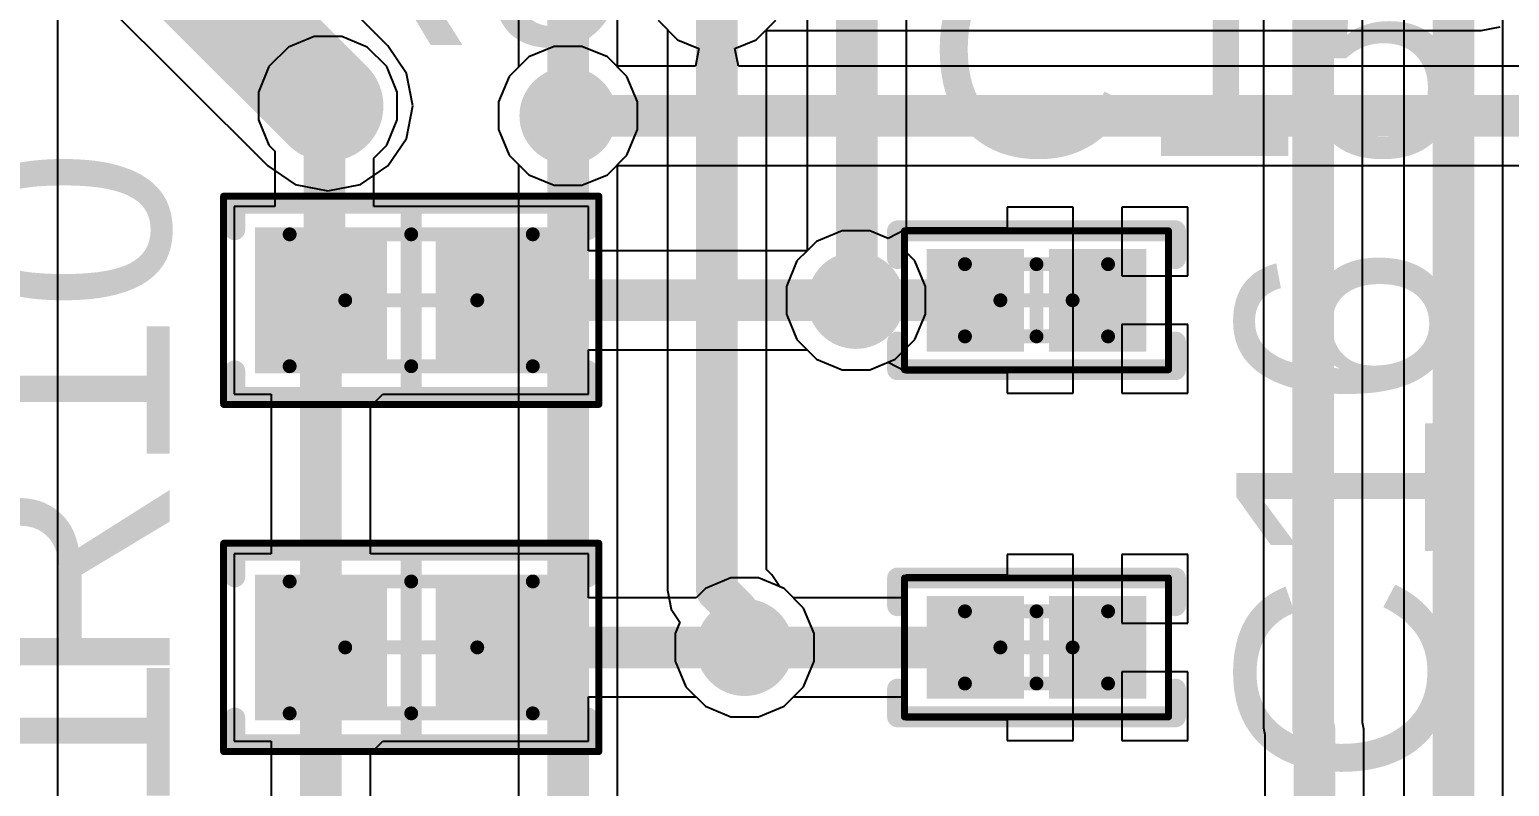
# Model space of a CAD drawing. Header units: millimetres. Extents: x 0.02 to 2.82, y 0.02 to 1.79.
# Drawn here: x 2.0867 to 2.506, y 0.5216 to 0.7362 of the extents above; entities that cross this region are included whole.
import ezdxf

# ---------------------------------------------------------------- set-up
doc = ezdxf.new("R2010")
doc.units = ezdxf.units.MM
doc.header["$MEASUREMENT"] = 0
for name, color, linetype in [('BottomLayer', 5, 'Continuous'), ('BottomSolder', 6, 'Continuous'), ('Mechanical13', 56, 'Continuous'), ('Mechanical15', 56, 'Continuous'), ('TopLayer', 1, 'Continuous'), ('TopOverlay', 2, 'Continuous'), ('TopPaste', 8, 'Continuous'), ('TopSolder', 216, 'Continuous'), ('ViaHoleLayer', 16, 'Continuous')]:
    doc.layers.add(name, color=color, linetype=linetype)
doc.styles.add('Arial', font='arial.ttf', dxfattribs={"height": 0.2})

# ---------------------------------------------------------------- blocks, each defined once
blk = doc.blocks.new('RES_0603_1608_13')
at = {"layer": 'TopLayer'}
for points in [[(-0.04232, -0.0187), (-0.04232, 0.0187), (-0.00886, 0.0187), (-0.00886, -0.0187)], [(0.00886, -0.0187), (0.00886, 0.0187), (0.04232, 0.0187), (0.04232, -0.0187)]]:
    blk.add_hatch(color=1, dxfattribs=at).paths.add_polyline_path(points)
at = {"layer": 'TopPaste'}
for points in [[(-0.04232, -0.0187), (-0.04232, 0.0187), (-0.00886, 0.0187), (-0.00886, -0.0187)], [(0.00886, -0.0187), (0.00886, 0.0187), (0.04232, 0.0187), (0.04232, -0.0187)]]:
    blk.add_hatch(color=8, dxfattribs=at).paths.add_polyline_path(points)
at = {"layer": 'TopSolder'}
for points in [[(-0.04429, -0.02067), (-0.04429, 0.02067), (-0.00689, 0.02067), (-0.00689, -0.02067)], [(0.00689, -0.02067), (0.00689, 0.02067), (0.04429, 0.02067), (0.04429, -0.02067)]]:
    blk.add_hatch(color=216, dxfattribs=at).paths.add_polyline_path(points)
at = {"layer": 'Mechanical13', "const_width": 0.00394}
for points in [[(-0.03445, 0.0187), (-0.03445, -0.0187)], [(0.03445, 0.0187), (-0.03445, 0.0187)], [(0.03445, 0.0187), (0.03445, -0.0187)], [(0.03445, -0.0187), (-0.03445, -0.0187)]]:
    blk.add_lwpolyline(points, dxfattribs=at)
at = {"layer": 'Mechanical13', "const_width": 0.00197}
for points in [[(-0.03543, 0.0187, 1), (-0.03346, 0.0187, 1)], [(-0.03543, 0.0187, 1), (-0.03346, 0.0187, 1)], [(0.03346, 0.0187, 1), (0.03543, 0.0187, 1)], [(0.03346, 0.0187, 1), (0.03543, 0.0187, 1)], [(-0.03543, -0.0187, 1), (-0.03346, -0.0187, 1)], [(-0.03543, -0.0187, 1), (-0.03346, -0.0187, 1)], [(0.03346, -0.0187, 1), (0.03543, -0.0187, 1)], [(0.03346, -0.0187, 1), (0.03543, -0.0187, 1)]]:
    blk.add_lwpolyline(points, format="xyb", close=True, dxfattribs=at)
at = {"layer": 'Mechanical15'}
for points, const_width in [([(-0.05315, 0.02953), (-0.05315, -0.02953)], 0.00197), ([(0.05315, 0.02953), (-0.05315, 0.02953)], 0.00197), ([(0.05315, 0.02953), (0.05315, -0.02953)], 0.00197), ([(0, 0.0187), (0, -0.0187)], 0.00394), ([(0.0187, 0), (-0.0187, 0)], 0.00394), ([(0.05315, -0.02953), (-0.05315, -0.02953)], 0.00197)]:
    blk.add_lwpolyline(points, dxfattribs=dict(at, const_width=const_width))
for points, const_width in [([(-0.05364, 0.02953, 1), (-0.05266, 0.02953, 1)], 0.000984), ([(-0.05364, 0.02953, 1), (-0.05266, 0.02953, 1)], 0.000984), ([(0.05266, 0.02953, 1), (0.05364, 0.02953, 1)], 0.000984), ([(0.05266, 0.02953, 1), (0.05364, 0.02953, 1)], 0.000984), ([(-0.00098, 0.0187, 1), (0.00098, 0.0187, 1)], 0.00197), ([(-0.01969, 0, 1), (-0.01772, 0, 1)], 0.00197), ([(0.01772, 0, 1), (0.01968, 0, 1)], 0.00197), ([(-0.00098, -0.0187, 1), (0.00098, -0.0187, 1)], 0.00197), ([(-0.05364, -0.02953, 1), (-0.05266, -0.02953, 1)], 0.000984), ([(-0.05364, -0.02953, 1), (-0.05266, -0.02953, 1)], 0.000984), ([(0.05266, -0.02953, 1), (0.05364, -0.02953, 1)], 0.000984), ([(0.05266, -0.02953, 1), (0.05364, -0.02953, 1)], 0.000984)]:
    blk.add_lwpolyline(points, format="xyb", close=True, dxfattribs=dict(at, const_width=const_width))
at = {"layer": 'TopOverlay', "const_width": 0.00591}
for points in [[(-0.05, 0.02756), (-0.05, 0.02)], [(0.05, 0.02756), (-0.05, 0.02756)], [(0, 0.02756), (0, -0.02756)], [(0.05, 0.02756), (0.05, 0.02)], [(-0.05, -0.02), (-0.05, -0.02756)], [(0.05, -0.02), (0.05, -0.02756)], [(0.05, -0.02756), (-0.05, -0.02756)]]:
    blk.add_lwpolyline(points, dxfattribs=at)
at = {"layer": 'TopOverlay', "const_width": 0.00295}
for points in [[(-0.05148, 0.02756, 1), (-0.04852, 0.02756, 1)], [(-0.05148, 0.02756, 1), (-0.04852, 0.02756, 1)], [(-0.00148, 0.02756, 1), (0.00148, 0.02756, 1)], [(0.04852, 0.02756, 1), (0.05148, 0.02756, 1)], [(0.04852, 0.02756, 1), (0.05148, 0.02756, 1)], [(-0.05148, 0.02, 1), (-0.04852, 0.02, 1)], [(0.04852, 0.02, 1), (0.05148, 0.02, 1)], [(-0.05148, -0.02, 1), (-0.04852, -0.02, 1)], [(0.04852, -0.02, 1), (0.05148, -0.02, 1)], [(-0.05148, -0.02756, 1), (-0.04852, -0.02756, 1)], [(-0.05148, -0.02756, 1), (-0.04852, -0.02756, 1)], [(-0.00148, -0.02756, 1), (0.00148, -0.02756, 1)], [(0.04852, -0.02756, 1), (0.05148, -0.02756, 1)], [(0.04852, -0.02756, 1), (0.05148, -0.02756, 1)]]:
    blk.add_lwpolyline(points, format="xyb", close=True, dxfattribs=at)
blk = doc.blocks.new('RES_0603_1608_14')
at = {"layer": 'TopLayer'}
for points in [[(-0.04232, -0.0187), (-0.04232, 0.0187), (-0.00886, 0.0187), (-0.00886, -0.0187)], [(0.00886, -0.0187), (0.00886, 0.0187), (0.04232, 0.0187), (0.04232, -0.0187)]]:
    blk.add_hatch(color=1, dxfattribs=at).paths.add_polyline_path(points)
at = {"layer": 'TopPaste'}
for points in [[(-0.04232, -0.0187), (-0.04232, 0.0187), (-0.00886, 0.0187), (-0.00886, -0.0187)], [(0.00886, -0.0187), (0.00886, 0.0187), (0.04232, 0.0187), (0.04232, -0.0187)]]:
    blk.add_hatch(color=8, dxfattribs=at).paths.add_polyline_path(points)
at = {"layer": 'TopSolder'}
for points in [[(-0.04429, -0.02067), (-0.04429, 0.02067), (-0.00689, 0.02067), (-0.00689, -0.02067)], [(0.00689, -0.02067), (0.00689, 0.02067), (0.04429, 0.02067), (0.04429, -0.02067)]]:
    blk.add_hatch(color=216, dxfattribs=at).paths.add_polyline_path(points)
at = {"layer": 'Mechanical13', "const_width": 0.00394}
for points in [[(-0.03445, 0.0187), (-0.03445, -0.0187)], [(0.03445, 0.0187), (-0.03445, 0.0187)], [(0.03445, 0.0187), (0.03445, -0.0187)], [(0.03445, -0.0187), (-0.03445, -0.0187)]]:
    blk.add_lwpolyline(points, dxfattribs=at)
at = {"layer": 'Mechanical13', "const_width": 0.00197}
for points in [[(-0.03543, 0.0187, 1), (-0.03346, 0.0187, 1)], [(-0.03543, 0.0187, 1), (-0.03346, 0.0187, 1)], [(0.03346, 0.0187, 1), (0.03543, 0.0187, 1)], [(0.03346, 0.0187, 1), (0.03543, 0.0187, 1)], [(-0.03543, -0.0187, 1), (-0.03346, -0.0187, 1)], [(-0.03543, -0.0187, 1), (-0.03346, -0.0187, 1)], [(0.03346, -0.0187, 1), (0.03543, -0.0187, 1)], [(0.03346, -0.0187, 1), (0.03543, -0.0187, 1)]]:
    blk.add_lwpolyline(points, format="xyb", close=True, dxfattribs=at)
at = {"layer": 'Mechanical15'}
for points, const_width in [([(-0.05315, 0.02953), (-0.05315, -0.02953)], 0.00197), ([(0.05315, 0.02953), (-0.05315, 0.02953)], 0.00197), ([(0.05315, 0.02953), (0.05315, -0.02953)], 0.00197), ([(0, 0.0187), (0, -0.0187)], 0.00394), ([(0.0187, 0), (-0.0187, 0)], 0.00394), ([(0.05315, -0.02953), (-0.05315, -0.02953)], 0.00197)]:
    blk.add_lwpolyline(points, dxfattribs=dict(at, const_width=const_width))
for points, const_width in [([(-0.05364, 0.02953, 1), (-0.05266, 0.02953, 1)], 0.000984), ([(-0.05364, 0.02953, 1), (-0.05266, 0.02953, 1)], 0.000984), ([(0.05266, 0.02953, 1), (0.05364, 0.02953, 1)], 0.000984), ([(0.05266, 0.02953, 1), (0.05364, 0.02953, 1)], 0.000984), ([(-0.00098, 0.0187, 1), (0.00098, 0.0187, 1)], 0.00197), ([(-0.01969, 0, 1), (-0.01772, 0, 1)], 0.00197), ([(0.01772, 0, 1), (0.01968, 0, 1)], 0.00197), ([(-0.00098, -0.0187, 1), (0.00098, -0.0187, 1)], 0.00197), ([(-0.05364, -0.02953, 1), (-0.05266, -0.02953, 1)], 0.000984), ([(-0.05364, -0.02953, 1), (-0.05266, -0.02953, 1)], 0.000984), ([(0.05266, -0.02953, 1), (0.05364, -0.02953, 1)], 0.000984), ([(0.05266, -0.02953, 1), (0.05364, -0.02953, 1)], 0.000984)]:
    blk.add_lwpolyline(points, format="xyb", close=True, dxfattribs=dict(at, const_width=const_width))
at = {"layer": 'TopOverlay', "const_width": 0.00591}
for points in [[(-0.05, 0.02756), (-0.05, 0.02)], [(0.05, 0.02756), (-0.05, 0.02756)], [(0, 0.02756), (0, -0.02756)], [(0.05, 0.02756), (0.05, 0.02)], [(-0.05, -0.02), (-0.05, -0.02756)], [(0.05, -0.02), (0.05, -0.02756)], [(0.05, -0.02756), (-0.05, -0.02756)]]:
    blk.add_lwpolyline(points, dxfattribs=at)
at = {"layer": 'TopOverlay', "const_width": 0.00295}
for points in [[(-0.05148, 0.02756, 1), (-0.04852, 0.02756, 1)], [(-0.05148, 0.02756, 1), (-0.04852, 0.02756, 1)], [(-0.00148, 0.02756, 1), (0.00148, 0.02756, 1)], [(0.04852, 0.02756, 1), (0.05148, 0.02756, 1)], [(0.04852, 0.02756, 1), (0.05148, 0.02756, 1)], [(-0.05148, 0.02, 1), (-0.04852, 0.02, 1)], [(0.04852, 0.02, 1), (0.05148, 0.02, 1)], [(-0.05148, -0.02, 1), (-0.04852, -0.02, 1)], [(0.04852, -0.02, 1), (0.05148, -0.02, 1)], [(-0.05148, -0.02756, 1), (-0.04852, -0.02756, 1)], [(-0.05148, -0.02756, 1), (-0.04852, -0.02756, 1)], [(-0.00148, -0.02756, 1), (0.00148, -0.02756, 1)], [(0.04852, -0.02756, 1), (0.05148, -0.02756, 1)], [(0.04852, -0.02756, 1), (0.05148, -0.02756, 1)]]:
    blk.add_lwpolyline(points, format="xyb", close=True, dxfattribs=at)
blk = doc.blocks.new('CAP_0402_1005_45')
at = {"layer": 'TopLayer'}
for points in [[(-0.02913, -0.0126), (-0.02913, 0.0126), (-0.00551, 0.0126), (-0.00551, -0.0126)], [(0.00551, -0.0126), (0.00551, 0.0126), (0.02913, 0.0126), (0.02913, -0.0126)]]:
    blk.add_hatch(color=1, dxfattribs=at).paths.add_polyline_path(points)
at = {"layer": 'TopPaste'}
for points in [[(-0.02913, -0.0126), (-0.02913, 0.0126), (-0.00551, 0.0126), (-0.00551, -0.0126)], [(0.00551, -0.0126), (0.00551, 0.0126), (0.02913, 0.0126), (0.02913, -0.0126)]]:
    blk.add_hatch(color=8, dxfattribs=at).paths.add_polyline_path(points)
at = {"layer": 'TopSolder'}
for points in [[(-0.0311, -0.01457), (-0.0311, 0.01457), (-0.00354, 0.01457), (-0.00354, -0.01457)], [(0.00354, -0.01457), (0.00354, 0.01457), (0.0311, 0.01457), (0.0311, -0.01457)]]:
    blk.add_hatch(color=216, dxfattribs=at).paths.add_polyline_path(points)
at = {"layer": 'Mechanical13', "const_width": 0.00394}
for points in [[(0.02028, 0.01024), (-0.02028, 0.01024)], [(-0.02028, 0.01024), (-0.02028, -0.01024)], [(0.02028, 0.01024), (0.02028, -0.01024)], [(0.02028, -0.01024), (-0.02028, -0.01024)]]:
    blk.add_lwpolyline(points, dxfattribs=at)
at = {"layer": 'Mechanical13', "const_width": 0.00197}
for points in [[(-0.02126, 0.01024, 1), (-0.01929, 0.01024, 1)], [(-0.02126, 0.01024, 1), (-0.01929, 0.01024, 1)], [(0.01929, 0.01024, 1), (0.02126, 0.01024, 1)], [(0.01929, 0.01024, 1), (0.02126, 0.01024, 1)], [(-0.02126, -0.01024, 1), (-0.01929, -0.01024, 1)], [(-0.02126, -0.01024, 1), (-0.01929, -0.01024, 1)], [(0.01929, -0.01024, 1), (0.02126, -0.01024, 1)], [(0.01929, -0.01024, 1), (0.02126, -0.01024, 1)]]:
    blk.add_lwpolyline(points, format="xyb", close=True, dxfattribs=at)
at = {"layer": 'Mechanical15'}
for points, const_width in [([(0.0374, 0.01969), (-0.0374, 0.01969)], 0.00197), ([(-0.0374, 0.01969), (-0.0374, -0.01969)], 0.00197), ([(0.0374, 0.01969), (0.0374, -0.01969)], 0.00197), ([(0, 0.01024), (0, -0.01024)], 0.00394), ([(0.01024, 0), (-0.01024, 0)], 0.00394), ([(0.0374, -0.01969), (-0.0374, -0.01969)], 0.00197)]:
    blk.add_lwpolyline(points, dxfattribs=dict(at, const_width=const_width))
for points, const_width in [([(-0.03789, 0.01969, 1), (-0.03691, 0.01969, 1)], 0.000984), ([(-0.03789, 0.01969, 1), (-0.03691, 0.01969, 1)], 0.000984), ([(0.03691, 0.01969, 1), (0.03789, 0.01969, 1)], 0.000984), ([(0.03691, 0.01969, 1), (0.03789, 0.01969, 1)], 0.000984), ([(-0.00098, 0.01024, 1), (0.00098, 0.01024, 1)], 0.00197), ([(-0.01122, 0, 1), (-0.00925, 0, 1)], 0.00197), ([(0.00925, 0, 1), (0.01122, 0, 1)], 0.00197), ([(-0.00098, -0.01024, 1), (0.00098, -0.01024, 1)], 0.00197), ([(-0.03789, -0.01969, 1), (-0.03691, -0.01969, 1)], 0.000984), ([(-0.03789, -0.01969, 1), (-0.03691, -0.01969, 1)], 0.000984), ([(0.03691, -0.01969, 1), (0.03789, -0.01969, 1)], 0.000984), ([(0.03691, -0.01969, 1), (0.03789, -0.01969, 1)], 0.000984)]:
    blk.add_lwpolyline(points, format="xyb", close=True, dxfattribs=dict(at, const_width=const_width))
at = {"layer": 'TopOverlay', "const_width": 0.00591}
for points in [[(0.03937, 0.01969), (-0.03937, 0.01969)], [(-0.03937, 0.01969), (-0.03937, 0.01181)], [(0.03937, 0.01969), (0.03937, 0.01181)], [(-0.03937, -0.01181), (-0.03937, -0.01969)], [(0.03937, -0.01181), (0.03937, -0.01969)], [(0.03937, -0.01969), (-0.03937, -0.01969)]]:
    blk.add_lwpolyline(points, dxfattribs=at)
at = {"layer": 'TopOverlay', "const_width": 0.00295}
for points in [[(-0.04085, 0.01969, 1), (-0.03789, 0.01969, 1)], [(-0.04085, 0.01969, 1), (-0.03789, 0.01969, 1)], [(0.03789, 0.01969, 1), (0.04085, 0.01969, 1)], [(0.03789, 0.01969, 1), (0.04085, 0.01969, 1)], [(-0.04085, 0.01181, 1), (-0.03789, 0.01181, 1)], [(0.03789, 0.01181, 1), (0.04085, 0.01181, 1)], [(-0.04085, -0.01181, 1), (-0.03789, -0.01181, 1)], [(0.03789, -0.01181, 1), (0.04085, -0.01181, 1)], [(-0.04085, -0.01969, 1), (-0.03789, -0.01969, 1)], [(-0.04085, -0.01969, 1), (-0.03789, -0.01969, 1)], [(0.03789, -0.01969, 1), (0.04085, -0.01969, 1)], [(0.03789, -0.01969, 1), (0.04085, -0.01969, 1)]]:
    blk.add_lwpolyline(points, format="xyb", close=True, dxfattribs=at)
blk = doc.blocks.new('CAP_0402_1005_46')
at = {"layer": 'TopLayer'}
for points in [[(-0.02913, -0.0126), (-0.02913, 0.0126), (-0.00551, 0.0126), (-0.00551, -0.0126)], [(0.00551, -0.0126), (0.00551, 0.0126), (0.02913, 0.0126), (0.02913, -0.0126)]]:
    blk.add_hatch(color=1, dxfattribs=at).paths.add_polyline_path(points)
at = {"layer": 'TopPaste'}
for points in [[(-0.02913, -0.0126), (-0.02913, 0.0126), (-0.00551, 0.0126), (-0.00551, -0.0126)], [(0.00551, -0.0126), (0.00551, 0.0126), (0.02913, 0.0126), (0.02913, -0.0126)]]:
    blk.add_hatch(color=8, dxfattribs=at).paths.add_polyline_path(points)
at = {"layer": 'TopSolder'}
for points in [[(-0.0311, -0.01457), (-0.0311, 0.01457), (-0.00354, 0.01457), (-0.00354, -0.01457)], [(0.00354, -0.01457), (0.00354, 0.01457), (0.0311, 0.01457), (0.0311, -0.01457)]]:
    blk.add_hatch(color=216, dxfattribs=at).paths.add_polyline_path(points)
at = {"layer": 'Mechanical13', "const_width": 0.00394}
for points in [[(0.02028, 0.01024), (-0.02028, 0.01024)], [(-0.02028, 0.01024), (-0.02028, -0.01024)], [(0.02028, 0.01024), (0.02028, -0.01024)], [(0.02028, -0.01024), (-0.02028, -0.01024)]]:
    blk.add_lwpolyline(points, dxfattribs=at)
at = {"layer": 'Mechanical13', "const_width": 0.00197}
for points in [[(-0.02126, 0.01024, 1), (-0.01929, 0.01024, 1)], [(-0.02126, 0.01024, 1), (-0.01929, 0.01024, 1)], [(0.01929, 0.01024, 1), (0.02126, 0.01024, 1)], [(0.01929, 0.01024, 1), (0.02126, 0.01024, 1)], [(-0.02126, -0.01024, 1), (-0.01929, -0.01024, 1)], [(-0.02126, -0.01024, 1), (-0.01929, -0.01024, 1)], [(0.01929, -0.01024, 1), (0.02126, -0.01024, 1)], [(0.01929, -0.01024, 1), (0.02126, -0.01024, 1)]]:
    blk.add_lwpolyline(points, format="xyb", close=True, dxfattribs=at)
at = {"layer": 'Mechanical15'}
for points, const_width in [([(0.0374, 0.01969), (-0.0374, 0.01969)], 0.00197), ([(-0.0374, 0.01969), (-0.0374, -0.01969)], 0.00197), ([(0.0374, 0.01969), (0.0374, -0.01969)], 0.00197), ([(0, 0.01024), (0, -0.01024)], 0.00394), ([(0.01024, 0), (-0.01024, 0)], 0.00394), ([(0.0374, -0.01969), (-0.0374, -0.01969)], 0.00197)]:
    blk.add_lwpolyline(points, dxfattribs=dict(at, const_width=const_width))
for points, const_width in [([(-0.03789, 0.01969, 1), (-0.03691, 0.01969, 1)], 0.000984), ([(-0.03789, 0.01969, 1), (-0.03691, 0.01969, 1)], 0.000984), ([(0.03691, 0.01969, 1), (0.03789, 0.01969, 1)], 0.000984), ([(0.03691, 0.01969, 1), (0.03789, 0.01969, 1)], 0.000984), ([(-0.00098, 0.01024, 1), (0.00098, 0.01024, 1)], 0.00197), ([(-0.01122, 0, 1), (-0.00925, 0, 1)], 0.00197), ([(0.00925, 0, 1), (0.01122, 0, 1)], 0.00197), ([(-0.00098, -0.01024, 1), (0.00098, -0.01024, 1)], 0.00197), ([(-0.03789, -0.01969, 1), (-0.03691, -0.01969, 1)], 0.000984), ([(-0.03789, -0.01969, 1), (-0.03691, -0.01969, 1)], 0.000984), ([(0.03691, -0.01969, 1), (0.03789, -0.01969, 1)], 0.000984), ([(0.03691, -0.01969, 1), (0.03789, -0.01969, 1)], 0.000984)]:
    blk.add_lwpolyline(points, format="xyb", close=True, dxfattribs=dict(at, const_width=const_width))
at = {"layer": 'TopOverlay', "const_width": 0.00591}
for points in [[(0.03937, 0.01969), (-0.03937, 0.01969)], [(-0.03937, 0.01969), (-0.03937, 0.01181)], [(0.03937, 0.01969), (0.03937, 0.01181)], [(-0.03937, -0.01181), (-0.03937, -0.01969)], [(0.03937, -0.01181), (0.03937, -0.01969)], [(0.03937, -0.01969), (-0.03937, -0.01969)]]:
    blk.add_lwpolyline(points, dxfattribs=at)
at = {"layer": 'TopOverlay', "const_width": 0.00295}
for points in [[(-0.04085, 0.01969, 1), (-0.03789, 0.01969, 1)], [(-0.04085, 0.01969, 1), (-0.03789, 0.01969, 1)], [(0.03789, 0.01969, 1), (0.04085, 0.01969, 1)], [(0.03789, 0.01969, 1), (0.04085, 0.01969, 1)], [(-0.04085, 0.01181, 1), (-0.03789, 0.01181, 1)], [(0.03789, 0.01181, 1), (0.04085, 0.01181, 1)], [(-0.04085, -0.01181, 1), (-0.03789, -0.01181, 1)], [(0.03789, -0.01181, 1), (0.04085, -0.01181, 1)], [(-0.04085, -0.01969, 1), (-0.03789, -0.01969, 1)], [(-0.04085, -0.01969, 1), (-0.03789, -0.01969, 1)], [(0.03789, -0.01969, 1), (0.04085, -0.01969, 1)], [(0.03789, -0.01969, 1), (0.04085, -0.01969, 1)]]:
    blk.add_lwpolyline(points, format="xyb", close=True, dxfattribs=at)

msp = doc.modelspace()

# ---------------------------------------------------------------- hatches: boundary and pattern name
at = {"layer": 'BottomLayer'}
h = msp.add_hatch(color=5, dxfattribs=at)
edge = h.paths.add_edge_path()
edge.add_arc((2.17126, 0.71457), 0.01181, 0, 360)
h = msp.add_hatch(color=5, dxfattribs=at)
edge = h.paths.add_edge_path()
edge.add_arc((2.23932, 0.71176), 0.01181, 0, 360)
h = msp.add_hatch(color=5, dxfattribs=at)
edge = h.paths.add_edge_path()
edge.add_arc((2.32087, 0.65945), 0.01181, 0, 360)
h = msp.add_hatch(color=5, dxfattribs=at)
edge = h.paths.add_edge_path()
edge.add_arc((2.28937, 0.56102), 0.01181, 0, 360)
at = {"layer": 'BottomSolder'}
h = msp.add_hatch(color=6, dxfattribs=at)
edge = h.paths.add_edge_path()
edge.add_arc((2.17126, 0.71457), 0.01378, 0, 360)
h = msp.add_hatch(color=6, dxfattribs=at)
edge = h.paths.add_edge_path()
edge.add_arc((2.23932, 0.71176), 0.01378, 0, 360)
h = msp.add_hatch(color=6, dxfattribs=at)
edge = h.paths.add_edge_path()
edge.add_arc((2.32087, 0.65945), 0.01378, 0, 360)
h = msp.add_hatch(color=6, dxfattribs=at)
edge = h.paths.add_edge_path()
edge.add_arc((2.28937, 0.56102), 0.01378, 0, 360)
at = {"layer": 'TopLayer'}
h = msp.add_hatch(color=1, dxfattribs=at)
edge = h.paths.add_edge_path()
edge.add_arc((2.17126, 0.71457), 0.01181, 0, 360)
h = msp.add_hatch(color=1, dxfattribs=at)
edge = h.paths.add_edge_path()
edge.add_arc((2.23932, 0.71176), 0.01181, 0, 360)
h = msp.add_hatch(color=1, dxfattribs=at)
edge = h.paths.add_edge_path()
edge.add_arc((2.32087, 0.65945), 0.01181, 0, 360)
h = msp.add_hatch(color=1, dxfattribs=at)
edge = h.paths.add_edge_path()
edge.add_arc((2.28937, 0.56102), 0.01181, 0, 360)
at = {"layer": 'TopSolder'}
h = msp.add_hatch(color=216, dxfattribs=at)
edge = h.paths.add_edge_path()
edge.add_arc((2.17126, 0.71457), 0.01378, 0, 360)
h = msp.add_hatch(color=216, dxfattribs=at)
edge = h.paths.add_edge_path()
edge.add_arc((2.23932, 0.71176), 0.01378, 0, 360)
h = msp.add_hatch(color=216, dxfattribs=at)
edge = h.paths.add_edge_path()
edge.add_arc((2.32087, 0.65945), 0.01378, 0, 360)
h = msp.add_hatch(color=216, dxfattribs=at)
edge = h.paths.add_edge_path()
edge.add_arc((2.28937, 0.56102), 0.01378, 0, 360)
at = {"layer": 'ViaHoleLayer'}
h = msp.add_hatch(color=16, dxfattribs=at)
edge = h.paths.add_edge_path()
edge.add_arc((2.17126, 0.71457), 0.00591, 0, 360)
h = msp.add_hatch(color=16, dxfattribs=at)
edge = h.paths.add_edge_path()
edge.add_arc((2.23932, 0.71176), 0.00591, 0, 360)
h = msp.add_hatch(color=16, dxfattribs=at)
edge = h.paths.add_edge_path()
edge.add_arc((2.32087, 0.65945), 0.00591, 0, 360)
h = msp.add_hatch(color=16, dxfattribs=at)
edge = h.paths.add_edge_path()
edge.add_arc((2.28937, 0.56102), 0.00591, 0, 360)

# ---------------------------------------------------------------- linework, layer by layer
at = {"layer": 'BottomLayer'}
for p, q in [((2.50421, 0.23032), (2.50421, 0.8878)), ((2.47611, 0.88198), (2.47611, 0.23613)), ((2.43636, 0.81533), (2.43636, 0.53821)), ((2.46446, 0.53974), (2.46446, 0.81533)), ((2.18829, 0.7316), (2.1481, 0.77179)), ((2.30709, 0.77248), (2.30709, 0.67352)), ((2.33519, 0.67296), (2.33519, 0.77192)), ((2.10699, 0.74478), (2.15423, 0.69754)), ((2.22527, 0.74439), (2.22527, 0.72555)), ((2.25337, 0.72555), (2.25337, 0.73922)), ((2.26481, 0.73885), (2.26745, 0.73621)), ((2.29555, 0.73621), (2.29818, 0.73885)), ((2.26745, 0.73621), (2.26745, 0.57725)), ((2.29555, 0.58307), (2.29555, 0.73621)), ((2.19351, 0.72378), (2.18829, 0.7316)), ((2.22527, 0.72555), (2.22263, 0.72291)), ((2.25601, 0.72291), (2.25337, 0.72555)), ((2.19534, 0.71457), (2.19351, 0.72378)), ((2.22263, 0.72291), (2.21963, 0.71568)), ((2.259, 0.71568), (2.25601, 0.72291)), ((2.19351, 0.70535), (2.19534, 0.71457)), ((2.21963, 0.71568), (2.21963, 0.70784)), ((2.259, 0.70784), (2.259, 0.71568)), ((2.18829, 0.69754), (2.19351, 0.70535)), ((2.21963, 0.70784), (2.22263, 0.70061)), ((2.25601, 0.70061), (2.259, 0.70784)), ((2.22263, 0.70061), (2.22527, 0.69797)), ((2.25337, 0.69797), (2.25601, 0.70061)), ((2.15423, 0.69754), (2.16204, 0.69232)), ((2.18048, 0.69232), (2.18829, 0.69754)), ((2.22527, 0.69797), (2.22527, 0.48903)), ((2.25337, 0.49485), (2.25337, 0.69797)), ((2.16204, 0.69232), (2.17126, 0.69048)), ((2.17126, 0.69048), (2.18048, 0.69232)), ((2.30709, 0.67352), (2.30418, 0.6706)), ((2.33755, 0.6706), (2.33519, 0.67296)), ((2.30418, 0.6706), (2.30118, 0.66336)), ((2.34055, 0.66336), (2.33755, 0.6706)), ((2.30118, 0.66336), (2.30118, 0.65553)), ((2.34055, 0.65553), (2.34055, 0.66336)), ((2.30118, 0.65553), (2.30418, 0.6483)), ((2.33755, 0.6483), (2.34055, 0.65553)), ((2.30418, 0.6483), (2.30972, 0.64276)), ((2.33202, 0.64276), (2.33755, 0.6483)), ((2.30972, 0.64276), (2.31695, 0.63976)), ((2.32478, 0.63976), (2.33202, 0.64276)), ((2.31695, 0.63976), (2.32478, 0.63976)), ((2.29704, 0.58157), (2.29555, 0.58307)), ((2.29928, 0.57823), (2.29704, 0.58157)), ((2.26745, 0.57725), (2.26852, 0.57187)), ((2.30052, 0.57771), (2.29928, 0.57823)), ((2.30606, 0.57217), (2.30052, 0.57771)), ((2.26852, 0.57187), (2.27101, 0.56814)), ((2.30906, 0.56494), (2.30606, 0.57217)), ((2.27101, 0.56814), (2.26969, 0.56494)), ((2.26969, 0.56494), (2.26969, 0.55711)), ((2.30906, 0.55711), (2.30906, 0.56494)), ((2.26969, 0.55711), (2.27268, 0.54987)), ((2.30606, 0.54987), (2.30906, 0.55711)), ((2.27268, 0.54987), (2.27822, 0.54434)), ((2.30052, 0.54434), (2.30606, 0.54987)), ((2.27822, 0.54434), (2.28545, 0.54134)), ((2.28545, 0.54134), (2.29329, 0.54134)), ((2.29329, 0.54134), (2.30052, 0.54434)), ((2.43636, 0.53821), (2.43674, 0.53631)), ((2.46484, 0.53783), (2.46446, 0.53974)), ((2.46484, 0.32087), (2.46484, 0.53783)), ((2.43674, 0.53631), (2.43674, 0.32669))]:
    msp.add_line(p, q, dxfattribs=at)
for points, const_width in [([(2.2815, 0.57725), (2.2815, 0.93898)], 0.01181), ([(2.49016, 0.23032), (2.49016, 0.8878)], 0.01181), ([(2.45041, 0.53821), (2.45041, 0.82912)], 0.01181), ([(2.32114, 0.65973), (2.32114, 0.78571)], 0.01181), ([(2.12402, 0.76181), (2.17126, 0.71457)], 0.0315), ([(2.23932, 0.48903), (2.23932, 0.74439)], 0.01181), ([(2.32087, 0.65945), (2.32114, 0.65973)], 0.01181), ([(2.2815, 0.57725), (2.28711, 0.57164)], 0.01181), ([(2.28711, 0.56328), (2.28711, 0.57164)], 0.01181), ([(2.28711, 0.56328), (2.28937, 0.56102)], 0.01181), ([(2.45041, 0.53821), (2.45079, 0.53783)], 0.01181), ([(2.45079, 0.32087), (2.45079, 0.53783)], 0.01181)]:
    msp.add_lwpolyline(points, dxfattribs=dict(at, const_width=const_width))
for points, const_width in [([(2.16339, 0.71457, 1), (2.17913, 0.71457, 1)], 0.01575), ([(2.31791, 0.65945, 1), (2.32382, 0.65945, 1)], 0.00591), ([(2.31819, 0.65973, 1), (2.3241, 0.65973, 1)], 0.00591), ([(2.31819, 0.65973, 1), (2.3241, 0.65973, 1)], 0.00591), ([(2.27854, 0.57725, 1), (2.28445, 0.57725, 1)], 0.00591), ([(2.27854, 0.57725, 1), (2.28445, 0.57725, 1)], 0.00591), ([(2.28416, 0.57164, 1), (2.29006, 0.57164, 1)], 0.00591), ([(2.28416, 0.57164, 1), (2.29006, 0.57164, 1)], 0.00591), ([(2.28416, 0.56328, 1), (2.29006, 0.56328, 1)], 0.00591), ([(2.28416, 0.56328, 1), (2.29006, 0.56328, 1)], 0.00591), ([(2.28642, 0.56102, 1), (2.29232, 0.56102, 1)], 0.00591), ([(2.44746, 0.53821, 1), (2.45336, 0.53821, 1)], 0.00591), ([(2.44746, 0.53821, 1), (2.45336, 0.53821, 1)], 0.00591), ([(2.44783, 0.53783, 1), (2.45374, 0.53783, 1)], 0.00591), ([(2.44783, 0.53783, 1), (2.45374, 0.53783, 1)], 0.00591)]:
    msp.add_lwpolyline(points, format="xyb", close=True, dxfattribs=dict(at, const_width=const_width))
at = {"layer": 'TopLayer'}
for p, q in [((2.09476, 0.24606), (2.09476, 0.82087)), ((2.26481, 0.73885), (2.27035, 0.73331)), ((2.16734, 0.73425), (2.16011, 0.73126)), ((2.17518, 0.73425), (2.16734, 0.73425)), ((2.18241, 0.73126), (2.17518, 0.73425)), ((2.29265, 0.73331), (2.29529, 0.73595)), ((2.29529, 0.73595), (2.49803, 0.73595)), ((2.49803, 0.73595), (2.50341, 0.73702)), ((2.16011, 0.73126), (2.15457, 0.72572)), ((2.18795, 0.72572), (2.18241, 0.73126)), ((2.2354, 0.73144), (2.22817, 0.72845)), ((2.24323, 0.73144), (2.2354, 0.73144)), ((2.25047, 0.72845), (2.24323, 0.73144)), ((2.27035, 0.73331), (2.27639, 0.73081)), ((2.27639, 0.73081), (2.27539, 0.72581)), ((2.28661, 0.73081), (2.29265, 0.73331)), ((2.2876, 0.72581), (2.28661, 0.73081)), ((2.15457, 0.72572), (2.15157, 0.71848)), ((2.19094, 0.71848), (2.18795, 0.72572)), ((2.22817, 0.72845), (2.22263, 0.72291)), ((2.25311, 0.72581), (2.25047, 0.72845)), ((2.27539, 0.72581), (2.25311, 0.72581)), ((2.6275, 0.72581), (2.2876, 0.72581)), ((2.22263, 0.72291), (2.21963, 0.71568)), ((2.15157, 0.71848), (2.15157, 0.71065)), ((2.19094, 0.71065), (2.19094, 0.71848)), ((2.21963, 0.71568), (2.21963, 0.70784)), ((2.15157, 0.71065), (2.15457, 0.70342)), ((2.18795, 0.70342), (2.19094, 0.71065)), ((2.21963, 0.70784), (2.22263, 0.70061)), ((2.15457, 0.70342), (2.15623, 0.70176)), ((2.15623, 0.70176), (2.15623, 0.68602)), ((2.18433, 0.69979), (2.18795, 0.70342)), ((2.22263, 0.70061), (2.22817, 0.69507)), ((2.18433, 0.68602), (2.18433, 0.69979)), ((2.25047, 0.69507), (2.25311, 0.69771)), ((2.25311, 0.69771), (2.63273, 0.69771)), ((2.22817, 0.69507), (2.2354, 0.69207)), ((2.2354, 0.69207), (2.24323, 0.69207)), ((2.24323, 0.69207), (2.25047, 0.69507)), ((2.15623, 0.68602), (2.14469, 0.68602)), ((2.14469, 0.68602), (2.14469, 0.63287)), ((2.19087, 0.68602), (2.18433, 0.68602)), ((2.19587, 0.68602), (2.19087, 0.68602)), ((2.1989, 0.68602), (2.19587, 0.68602)), ((2.24508, 0.68602), (2.1989, 0.68602)), ((2.24508, 0.6735), (2.24508, 0.68602)), ((2.38248, 0.68583), (2.36378, 0.68583)), ((2.36378, 0.68583), (2.36378, 0.67992)), ((2.38248, 0.65945), (2.38248, 0.68583)), ((2.41496, 0.68583), (2.39626, 0.68583)), ((2.39626, 0.68583), (2.39626, 0.66634)), ((2.41496, 0.66634), (2.41496, 0.68583)), ((2.3347, 0.67946), (2.33004, 0.67696)), ((2.33504, 0.67989), (2.3347, 0.67946)), ((2.36378, 0.67992), (2.33504, 0.67992)), ((2.33504, 0.67992), (2.33504, 0.67989)), ((2.30972, 0.67614), (2.30708, 0.6735)), ((2.31695, 0.67913), (2.30972, 0.67614)), ((2.32478, 0.67913), (2.31695, 0.67913)), ((2.33004, 0.67696), (2.32478, 0.67913)), ((2.30708, 0.6735), (2.24508, 0.6735)), ((2.39626, 0.66634), (2.41496, 0.66634)), ((2.38248, 0.63307), (2.38248, 0.65945)), ((2.41496, 0.65256), (2.39626, 0.65256)), ((2.39626, 0.65256), (2.39626, 0.63307)), ((2.41496, 0.63307), (2.41496, 0.65256)), ((2.24508, 0.63287), (2.24508, 0.6454)), ((2.24508, 0.6454), (2.30708, 0.6454)), ((2.30708, 0.6454), (2.30972, 0.64276)), ((2.30972, 0.64276), (2.31695, 0.63976)), ((2.32478, 0.63976), (2.33004, 0.64194)), ((2.33004, 0.64194), (2.3347, 0.63943)), ((2.31695, 0.63976), (2.32478, 0.63976)), ((2.3347, 0.63943), (2.33504, 0.63901)), ((2.33504, 0.63901), (2.33504, 0.63898)), ((2.33504, 0.63898), (2.36378, 0.63898)), ((2.36378, 0.63898), (2.36378, 0.63307)), ((2.14469, 0.63287), (2.15524, 0.63287)), ((2.15524, 0.63287), (2.15524, 0.5876)), ((2.18334, 0.62934), (2.18688, 0.63287)), ((2.18334, 0.5876), (2.18334, 0.62934)), ((2.18688, 0.63287), (2.1939, 0.63287)), ((2.1939, 0.63287), (2.1989, 0.63287)), ((2.1989, 0.63287), (2.24508, 0.63287)), ((2.36378, 0.63307), (2.38248, 0.63307)), ((2.39626, 0.63307), (2.41496, 0.63307)), ((2.15524, 0.5876), (2.14469, 0.5876)), ((2.14469, 0.5876), (2.14469, 0.53445)), ((2.19087, 0.5876), (2.18334, 0.5876)), ((2.19587, 0.5876), (2.19087, 0.5876)), ((2.1989, 0.5876), (2.19587, 0.5876)), ((2.24508, 0.5876), (2.1989, 0.5876)), ((2.24508, 0.57507), (2.24508, 0.5876)), ((2.38248, 0.5874), (2.36378, 0.5874)), ((2.36378, 0.5874), (2.36378, 0.5815)), ((2.38248, 0.56102), (2.38248, 0.5874)), ((2.41496, 0.5874), (2.39626, 0.5874)), ((2.39626, 0.5874), (2.39626, 0.56791)), ((2.41496, 0.56791), (2.41496, 0.5874)), ((2.28545, 0.58071), (2.27822, 0.57771)), ((2.29329, 0.58071), (2.28545, 0.58071)), ((2.30052, 0.57771), (2.29329, 0.58071)), ((2.36378, 0.5815), (2.33504, 0.5815)), ((2.33504, 0.5815), (2.33504, 0.57507)), ((2.27558, 0.57507), (2.24508, 0.57507)), ((2.27822, 0.57771), (2.27558, 0.57507)), ((2.30316, 0.57507), (2.30052, 0.57771)), ((2.33504, 0.57507), (2.30316, 0.57507)), ((2.39626, 0.56791), (2.41496, 0.56791)), ((2.38248, 0.53465), (2.38248, 0.56102)), ((2.41496, 0.55413), (2.39626, 0.55413)), ((2.39626, 0.55413), (2.39626, 0.53465)), ((2.41496, 0.53465), (2.41496, 0.55413)), ((2.24508, 0.53445), (2.24508, 0.54697)), ((2.24508, 0.54697), (2.27558, 0.54697)), ((2.27558, 0.54697), (2.27822, 0.54434)), ((2.30052, 0.54434), (2.30316, 0.54697)), ((2.30316, 0.54697), (2.33504, 0.54697)), ((2.33504, 0.54697), (2.33504, 0.54055)), ((2.27822, 0.54434), (2.28545, 0.54134)), ((2.28545, 0.54134), (2.29329, 0.54134)), ((2.29329, 0.54134), (2.30052, 0.54434)), ((2.33504, 0.54055), (2.36378, 0.54055)), ((2.36378, 0.54055), (2.36378, 0.53465)), ((2.14469, 0.53445), (2.15524, 0.53445)), ((2.15524, 0.53445), (2.15524, 0.48917)), ((2.18334, 0.53091), (2.18688, 0.53445)), ((2.18688, 0.53445), (2.1939, 0.53445)), ((2.1939, 0.53445), (2.1989, 0.53445)), ((2.1989, 0.53445), (2.24508, 0.53445)), ((2.36378, 0.53465), (2.38248, 0.53465)), ((2.39626, 0.53465), (2.41496, 0.53465)), ((2.18334, 0.48917), (2.18334, 0.53091))]:
    msp.add_line(p, q, dxfattribs=at)
at = {"layer": 'TopLayer', "const_width": 0.01181}
for points in [[(2.17028, 0.71358), (2.17126, 0.71457)], [(2.17028, 0.66043), (2.17028, 0.71358)], [(2.23932, 0.71176), (2.64277, 0.71176)], [(2.16929, 0.65945), (2.17028, 0.66043)], [(2.16929, 0.56102), (2.16929, 0.65945)], [(2.22047, 0.65945), (2.35472, 0.65945)], [(2.16929, 0.4626), (2.16929, 0.56102)], [(2.22047, 0.56102), (2.35472, 0.56102)]]:
    msp.add_lwpolyline(points, dxfattribs=at)
at = {"layer": 'TopLayer', "const_width": 0.00591}
for points in [[(2.16732, 0.71358, 1), (2.17323, 0.71358, 1)], [(2.16732, 0.71358, 1), (2.17323, 0.71358, 1)], [(2.16831, 0.71457, 1), (2.17421, 0.71457, 1)], [(2.23637, 0.71176, 1), (2.24227, 0.71176, 1)], [(2.16634, 0.65945, 1), (2.17224, 0.65945, 1)], [(2.16634, 0.65945, 1), (2.17224, 0.65945, 1)], [(2.16732, 0.66043, 1), (2.17323, 0.66043, 1)], [(2.16732, 0.66043, 1), (2.17323, 0.66043, 1)], [(2.21752, 0.65945, 1), (2.22343, 0.65945, 1)], [(2.35177, 0.65945, 1), (2.35768, 0.65945, 1)], [(2.16634, 0.56102, 1), (2.17224, 0.56102, 1)], [(2.16634, 0.56102, 1), (2.17224, 0.56102, 1)], [(2.21752, 0.56102, 1), (2.22343, 0.56102, 1)], [(2.35177, 0.56102, 1), (2.35768, 0.56102, 1)]]:
    msp.add_lwpolyline(points, format="xyb", close=True, dxfattribs=at)

# ---------------------------------------------------------------- block references
at = {"rotation": 180}
for name, p in [('RES_0603_1608_14', (2.19488, 0.65945)), ('CAP_0402_1005_46', (2.37205, 0.65945)), ('RES_0603_1608_13', (2.19488, 0.56102)), ('CAP_0402_1005_45', (2.37205, 0.56102))]:
    msp.add_blockref(name, p, dxfattribs=at)

# ---------------------------------------------------------------- texts
at = {"layer": 'TopOverlay', "style": 'Arial'}
for s, p in [('R9', (2.15277, 0.73182)), ('C15', (2.34038, 0.70032))]:
    msp.add_text(s, height=0.06, dxfattribs=at).set_placement(p)
for s, p in [('R10', (2.12645, 0.54904)), ('C16', (2.48865, 0.52148)), ('R11', (2.12645, 0.40549))]:
    msp.add_text(s, height=0.06, rotation=90, dxfattribs=at).set_placement(p)

doc.saveas('drawing.dxf')
